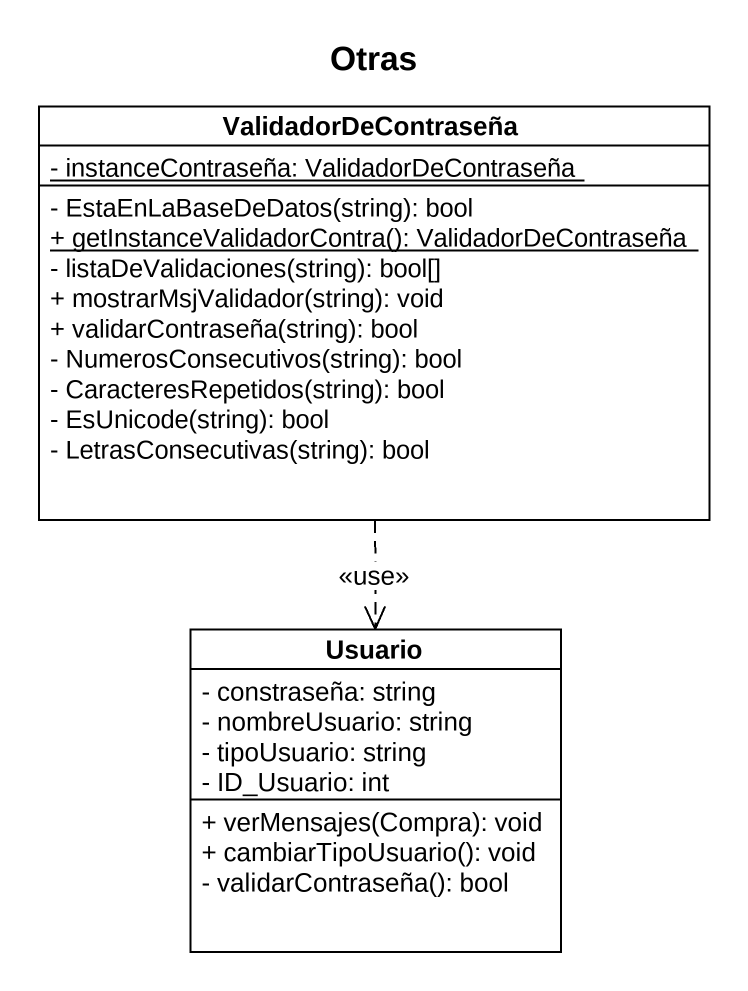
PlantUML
@startuml
title Otras
hide circle
hide empty members
skinparam classAttributeIconSize 0
class ValidadorDeContraseña {
  {static} - instanceContraseña: ValidadorDeContraseña
  - EstaEnLaBaseDeDatos(string): bool
  {static} + getInstanceValidadorContra(): ValidadorDeContraseña
  - listaDeValidaciones(string): bool[]
  + mostrarMsjValidador(string): void
  + validarContraseña(string): bool
  - NumerosConsecutivos(string): bool
  - CaracteresRepetidos(string): bool
  - EsUnicode(string): bool
  - LetrasConsecutivas(string): bool
}
class Usuario {
  - constraseña: string
  - nombreUsuario: string
  - tipoUsuario: string
  - ID_Usuario: int
  + verMensajes(Compra): void
  + cambiarTipoUsuario(): void
  - validarContraseña(): bool
}
ValidadorDeContraseña ..> Usuario : <<use>>
@enduml
